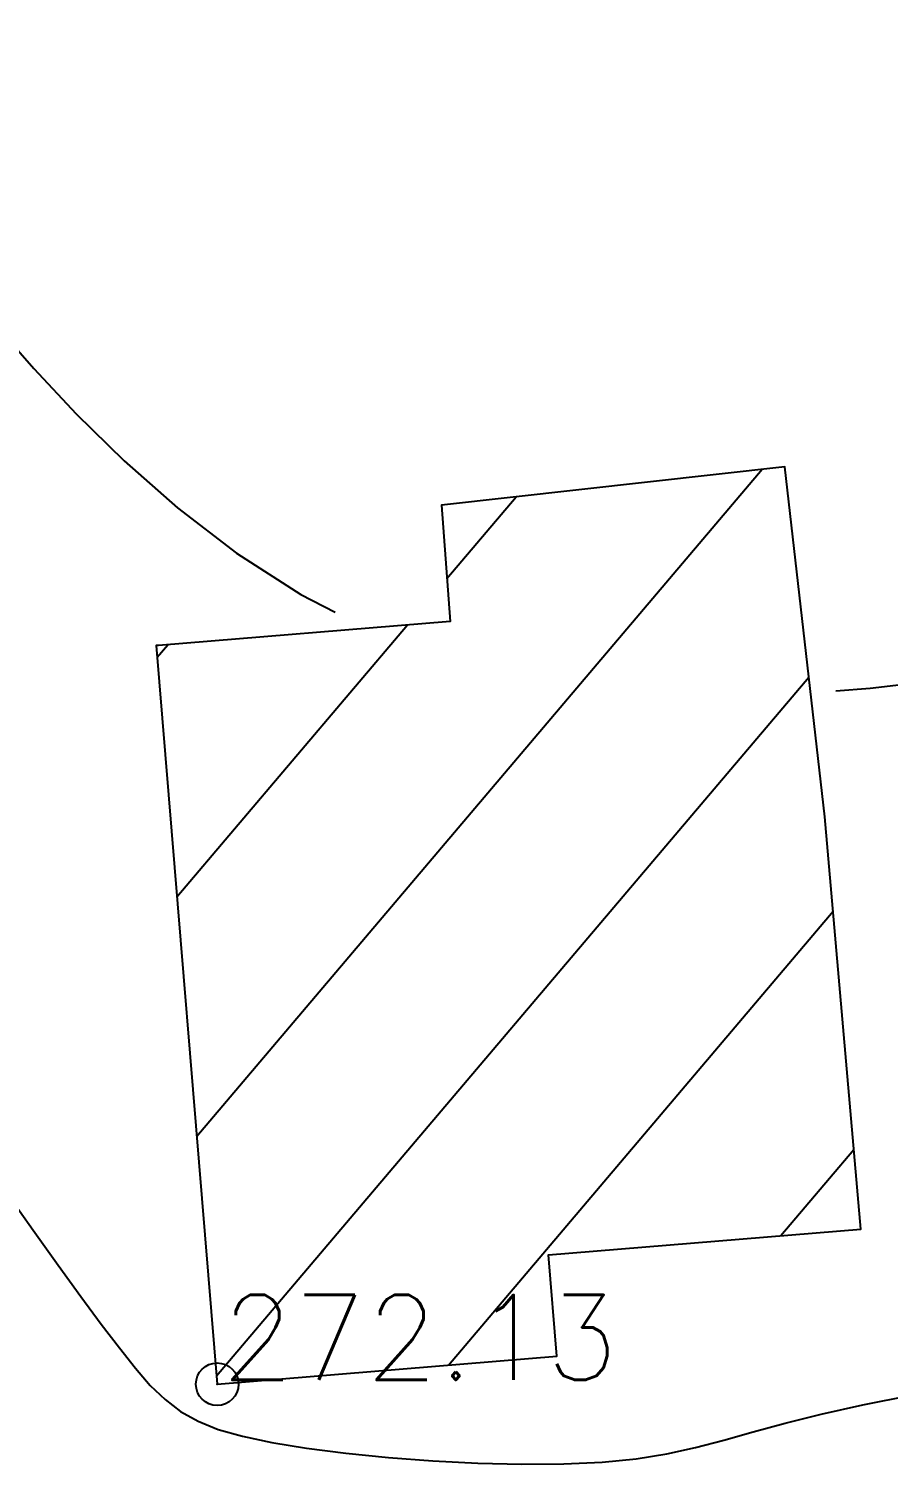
# Model space of a CAD drawing. Header units: millimetres. Extents: x 524954 to 526204, y 9523489 to 9524010.
# Drawn here: x 525474.3 to 525484.42, y 9523571.26 to 9523588.15 of the extents above; entities that cross this region are included whole.
import ezdxf

# ---------------------------------------------------------------- set-up
doc = ezdxf.new("R2010")
doc.units = ezdxf.units.MM
doc.header["$PDMODE"] = 32
doc.header["$PDSIZE"] = 0.5
for name, color, linetype in [('Bati', 6, 'Continuous'), ('Bati_H', 1, 'Continuous'), ('CN_01_00', 3, 'Continuous'), ('CN_02_00', 4, 'Continuous'), ('TopoAlt', 3, 'Continuous'), ('TOPOJIS', 7, 'Continuous')]:
    doc.layers.add(name, color=color, linetype=linetype)
doc.styles.add('Simplex 1.0', font='Simplex.shx', dxfattribs={"width": 0.99, "height": 1})

# ---------------------------------------------------------------- blocks, each defined once
blk = doc.blocks.new('TCPOINT M')
at = {"color": 0}
blk.add_point((0, 0), dxfattribs=at)
at = {"layer": 'TopoAlt', "style": 'Simplex 1.0', "width": 0.99}
blk.add_attdef('ALT', (0.15, 0.15), '', height=1, dxfattribs=at)

msp = doc.modelspace()

# ---------------------------------------------------------------- hatches: boundary and pattern name
at = {"layer": 'Bati_H'}
h = msp.add_hatch(dxfattribs=at)
h.set_pattern_fill('_U', color=256, scale=2, angle=49.7164, style=0, pattern_type=0)
h.set_pattern_definition([(49.7164087, (-19.0549, -1.994), (-1.5257070597, 1.29314267114), [])])
h.paths.add_polyline_path([(525476.523, 9523572.199), (525480.52, 9523572.529), (525480.421, 9523573.722), (525484.096, 9523574.025), (525483.673, 9523578.876), (525483.201, 9523582.997), (525479.161, 9523582.544), (525479.263, 9523581.176), (525475.831, 9523580.893), (525475.805, 9523580.891)])

# ---------------------------------------------------------------- linework, layer by layer
at = {"layer": 'Bati', "elevation": 272.13, "flags": 128}
msp.add_lwpolyline([(525476.523, 9523572.199), (525480.52, 9523572.529), (525480.421, 9523573.722), (525484.096, 9523574.025), (525483.673, 9523578.876), (525483.201, 9523582.997), (525479.161, 9523582.544), (525479.263, 9523581.176), (525475.831, 9523580.893), (525475.805, 9523580.891)], close=True, dxfattribs=at)
at = {"layer": 'CN_01_00', "elevation": 273, "flags": 128}
for points in [[(525471.202, 9523588.292), (525471.498, 9523587.852), (525471.77, 9523587.451), (525472.016, 9523587.09), (525472.247, 9523586.759), (525472.472, 9523586.444), (525472.704, 9523586.132), (525472.955, 9523585.809), (525473.234, 9523585.463), (525473.555, 9523585.08), (525473.929, 9523584.646), (525474.364, 9523584.154), (525474.864, 9523583.62), (525475.428, 9523583.065), (525476.056, 9523582.511), (525476.749, 9523581.98), (525477.507, 9523581.491), (525477.91, 9523581.284)], [(525483.801, 9523580.36), (525484.206, 9523580.389), (525485.178, 9523580.505), (525486.095, 9523580.654), (525486.936, 9523580.822), (525487.686, 9523581.001), (525488.346, 9523581.197), (525488.708, 9523581.339)]]:
    msp.add_lwpolyline(points, dxfattribs=at)
at = {"layer": 'CN_02_00', "elevation": 272, "flags": 128}
msp.add_lwpolyline([(525474.037, 9523574.465), (525474.357, 9523574.01), (525474.651, 9523573.598), (525474.917, 9523573.23), (525475.157, 9523572.906), (525475.371, 9523572.625), (525475.56, 9523572.386), (525475.735, 9523572.185), (525475.909, 9523572.017), (525476.092, 9523571.878), (525476.297, 9523571.763), (525476.536, 9523571.667), (525476.821, 9523571.586), (525477.165, 9523571.514), (525477.573, 9523571.447), (525478.036, 9523571.388), (525478.537, 9523571.337), (525479.06, 9523571.297), (525479.589, 9523571.27), (525480.108, 9523571.256), (525480.602, 9523571.26), (525481.054, 9523571.281), (525481.453, 9523571.322), (525481.813, 9523571.381), (525482.151, 9523571.455), (525482.484, 9523571.541), (525482.83, 9523571.637), (525483.206, 9523571.74), (525483.631, 9523571.848), (525484.122, 9523571.958), (525484.692, 9523572.068)], dxfattribs=at)

# ---------------------------------------------------------------- block references
at = {"layer": 'TOPOJIS'}
ref = msp.add_blockref('TCPOINT M', (525476.523, 9523572.199, 272.13), dxfattribs=at)
ref.add_attrib('ALT', '272.13', (525476.573, 9523572.249, 272.13), dxfattribs={"layer": 'TopoAlt', "height": 1, "style": 'Simplex 1.0', "width": 0.99})

doc.saveas('drawing.dxf')
